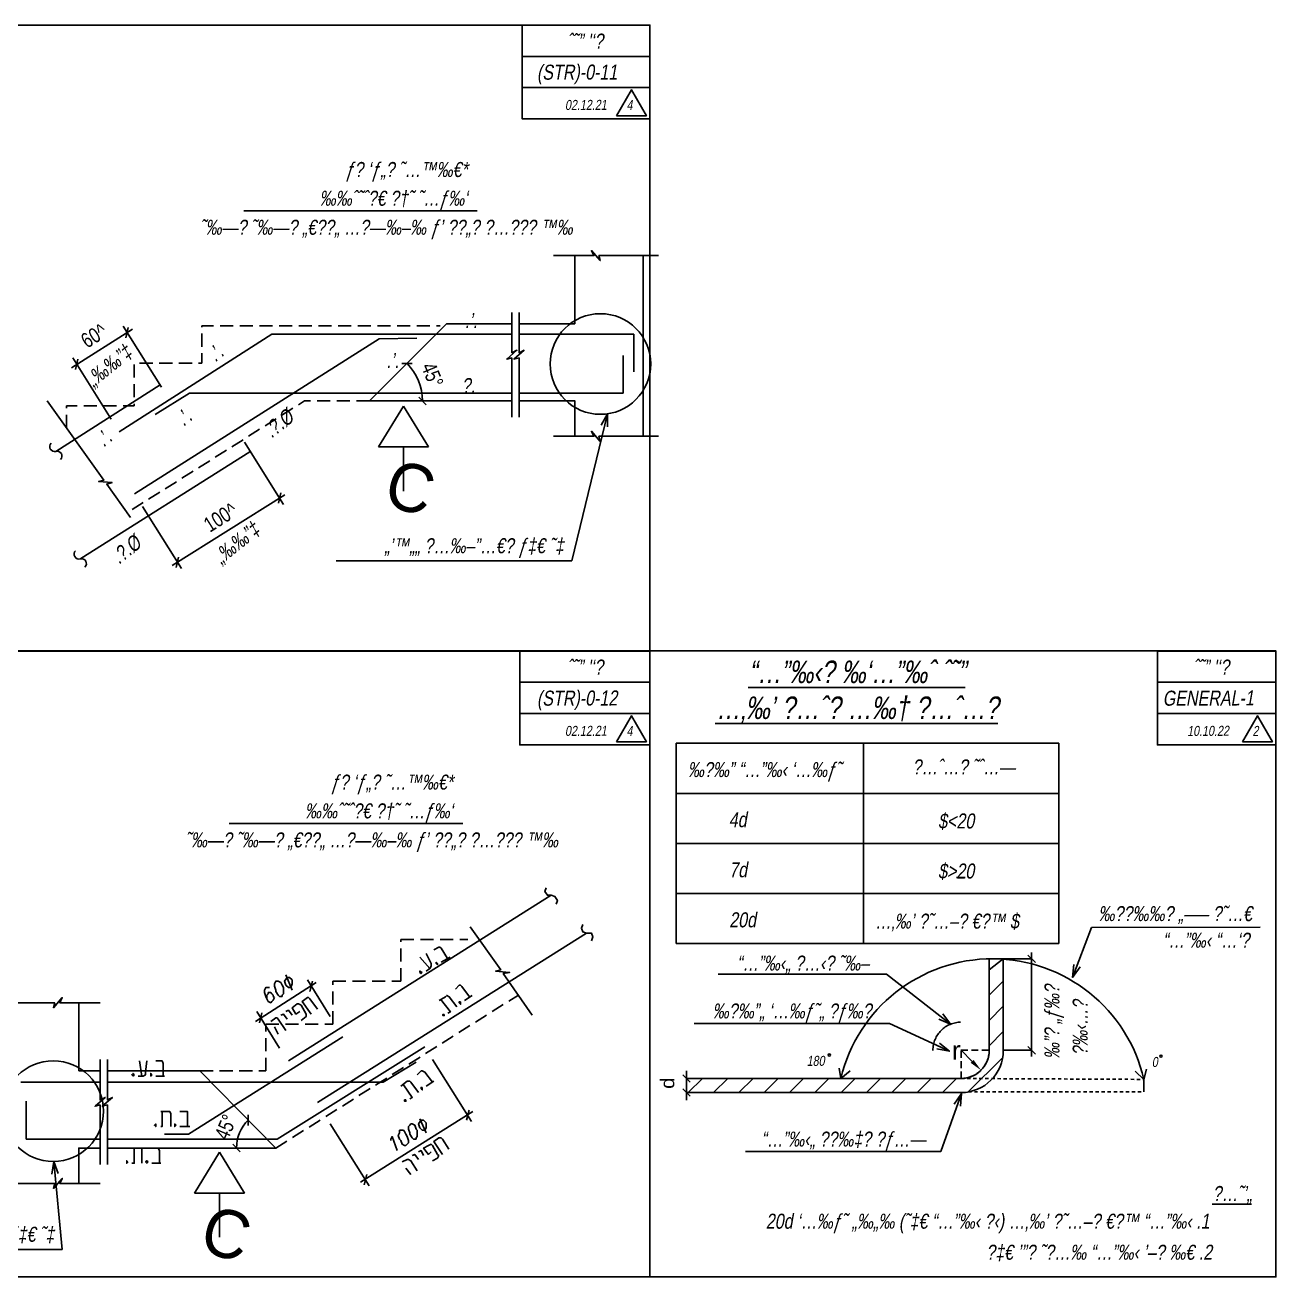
# Model space of a CAD drawing. Header units: centimetres. Extents: x 55145 to 64769, y -6931 to 11377.
# Drawn here: x 56735.5 to 57235.1, y -6081.9 to -5581.9 of the extents above; entities that cross this region are included whole.
import ezdxf
from ezdxf import colors
from ezdxf.entities.mleader import LeaderData, LeaderLine
from ezdxf.enums import TextEntityAlignment as Align
from ezdxf.math import Vec2, Vec3

# ---------------------------------------------------------------- set-up
doc = ezdxf.new("R2010")
doc.units = ezdxf.units.CM
doc.header["$LTSCALE"] = 11
doc.header["$MEASUREMENT"] = 0
for name, pattern in [('Aligning Line', [3.2004, 1.6002, -1.6002]), ('Dash', [0.22, 0.12, -0.1]), ('DASHED2', [0.375, 0.25, -0.125]), ('Hidden', [0.714375, 0.47625, -0.238125])]:
    doc.linetypes.add(name, pattern=pattern)
doc.layers.get('DEFPOINTS').update_dxf_attribs({"color": 1})
for name, color, linetype in [('1', 1, 'Hidden'), ('26', 3, 'Continuous'), ('break', 1, 'Continuous'), ('C-TEXT6', 6, 'Continuous'), ('DIM-Sec', 2, 'Continuous'), ('G1', 151, 'Continuous'), ('G2', 63, 'Continuous'), ('IRON6-Sec', 6, 'Continuous'), ('KAT', 7, 'Continuous'), ('le', 1, 'Continuous'), ('SEC-TEXT', 1, 'Continuous'), ('STAM', 1, 'Continuous'), ('TMICHOT', 1, 'Continuous'), ('TXT1', 4, 'Continuous'), ('W1', 31, 'Continuous'), ('ztz-Sec', 122, 'Continuous')]:
    doc.layers.add(name, color=color, linetype=linetype)
doc.styles.add('DIM', font='DIMHEB', dxfattribs={"width": 0.7})
doc.styles.add('HEB', font='HEB', dxfattribs={"width": 0.8})
doc.styles.add('hebtxt', font='hebtxt-weld.shx', dxfattribs={"width": 1.11})
doc.styles.add('SIN', font='wingding.ttf')
doc.styles.get("Standard").update_dxf_attribs({"font": 'arial.ttf'})
doc.dimstyles.new('20', dxfattribs={"dimtxt": 4.4, "dimasz": 2.4, "dimexe": 2.4, "dimexo": 0, "dimgap": 1.8, "dimtad": 1, "dimdec": 1, "dimrnd": 0.5, "dimdsep": 46, "dimtxsty": 'DIM', "dimblk1": 'OBLIQUE', "dimblk2": 'OBLIQUE', "dimsah": 1, "dimcen": 0.1, "dimdle": 2, "dimclre": 8, "dimclrt": 11, "dimadec": 0, "dimazin": 0, "dimtfac": 1, "dimtdec": 1, "dimtix": 1, "dimtmove": 2, "dimatfit": 3, "dimldrblk": 'OBLIQUE', "dimfxl": 1, "dimtolj": 1, "dimarcsym": 0})
doc.dimstyles.new('25', dxfattribs={"dimtxt": 5.5, "dimasz": 3, "dimexe": 3, "dimexo": 6, "dimgap": 3, "dimtad": 1, "dimdec": 0, "dimrnd": 0.5, "dimdsep": 46, "dimtxsty": 'hebtxt', "dimblk1": 'OBLIQUE', "dimblk2": 'OBLIQUE', "dimsah": 1, "dimcen": 1, "dimdle": 2.5, "dimclre": 9, "dimclrt": 3, "dimadec": 0, "dimazin": 0, "dimtfac": 1, "dimtdec": 0, "dimtix": 1, "dimtmove": 2, "dimatfit": 3, "dimldrblk": 'OBLIQUE', "dimfxl": 1, "dimtolj": 1, "dimarcsym": 0})
doc.dimstyles.new('m25-orig', dxfattribs={"dimtxt": 6, "dimasz": 3, "dimexe": 3, "dimexo": 6, "dimgap": 3, "dimtad": 1, "dimdec": 1, "dimrnd": 0.5, "dimdsep": 46, "dimtxsty": 'HEB', "dimblk1": 'OBLIQUE', "dimblk2": 'OBLIQUE', "dimsah": 1, "dimcen": 100, "dimdle": 2.5, "dimclrd": 256, "dimclre": 1, "dimadec": 0, "dimazin": 0, "dimtfac": 0.9, "dimtdec": 1, "dimtix": 1, "dimtmove": 2, "dimatfit": 3, "dimldrblk": 'OBLIQUE', "dimfxl": 1, "dimtolj": 1, "dimlwd": -1, "dimarcsym": 0})

# ---------------------------------------------------------------- blocks, each defined once
blk = doc.blocks.new('_OBLIQUE')
at = {"color": 0, "linetype": 'ByBlock'}
blk.add_line((-0.5, -0.5), (0.5, 0.5), dxfattribs=at)
blk = doc.blocks.new('*D2650')
at = {"layer": 'DEFPOINTS', "color": 0, "transparency": 16777216}
for p in [(56819.92870094025, -5743.449166484643), (56779.15030132217, -5769.124455135636), (56796.36040538989, -5796.458149828679)]:
    blk.add_point(p, dxfattribs=at)
at = {"layer": 'DIM-Sec', "color": 1, "lineweight": -2, "transparency": 16777216}
for p, q in [((56823.12558054267, -5748.526563682346), (56838.73724480114, -5773.321559855238)), ((56782.34718092452, -5774.201852333226), (56797.95884518301, -5798.996848506118))]:
    blk.add_line(p, q, dxfattribs=at)
at = {"layer": 'DIM-Sec', "transparency": 16777216}
blk.add_line((56839.25438709215, -5769.45082816073), (56794.24482327366, -5797.790183160221), dxfattribs=at)
at = {"layer": 'DIM-Sec', "transparency": 16777216, "xscale": 3, "yscale": 3, "zscale": 3}
for p, rotation in [((56837.13880499198, -5770.782861335036), 32.19573393714607), ((56796.36040537384, -5796.458149985916), 212.1957339371461)]:
    blk.add_blockref('_OBLIQUE', p, dxfattribs=dict(at, rotation=rotation))
at = {"layer": 'DIM-Sec', "color": 0, "transparency": 16777216, "insert": (56813.55272556458, -5778.543108620074), "char_height": 6, "attachment_point": 5, "rotation": 32.19573393714609, "style": 'HEB'}
blk.add_mtext('\\A1;100^ ', dxfattribs=at)
blk = doc.blocks.new('*D2651')
at = {"layer": 'DEFPOINTS', "color": 0, "transparency": 16777216}
for p in [(56756.13536854608, -5717.398857284745), (56793.22845639038, -5731.657955838422), (56773.09492515013, -5744.334623656207)]:
    blk.add_point(p, dxfattribs=at)
at = {"layer": 'DIM-Sec', "transparency": 16777216}
blk.add_line((56778.38448187077, -5703.390156449939), (56754.01978643001, -5718.730890616065), dxfattribs=at)
at = {"layer": 'DIM-Sec', "color": 1, "lineweight": -2, "transparency": 16777216}
for p, q in [((56790.03157675643, -5726.580558955084), (56774.67045996149, -5702.183491103857)), ((56769.89804551615, -5739.257226772814), (56754.53692872121, -5714.860158921587))]:
    blk.add_line(p, q, dxfattribs=at)
at = {"layer": 'DIM-Sec', "transparency": 16777216, "xscale": 3, "yscale": 3, "zscale": 3}
for p, rotation in [((56776.26889977053, -5704.722189624139), 32.19573393425701), ((56756.13536853025, -5717.398857441869), 212.195733934257)]:
    blk.add_blockref('_OBLIQUE', p, dxfattribs=dict(at, rotation=rotation))
at = {"layer": 'DIM-Sec', "color": 0, "transparency": 16777216, "insert": (56763.00525453232, -5705.983126492442), "char_height": 6, "attachment_point": 5, "rotation": 32.19573393425698, "style": 'HEB'}
blk.add_mtext('\\A1;60^ ', dxfattribs=at)
blk = doc.blocks.new('*D2675')
at = {"layer": 'DEFPOINTS', "color": 0, "transparency": 16777216}
for p in [(56805.33944797728, -5999.611165141519), (56822.09933373485, -6022.490771545414), (56768.37699199031, -6030.402735151039), (56835.63277135497, -6030.402735151039), (56835.63277135497, -6030.402735151039)]:
    blk.add_point(p, dxfattribs=at)
at = {"layer": 'DIM-Sec', "transparency": 16777216}
blk.add_arc((56835.63277133828, -6030.402735308389), 15.67651434198748, 134.5326701166165, 179.999999999844, dxfattribs=at)
at = {"layer": 'DIM-Sec', "transparency": 16777216, "xscale": 3, "yscale": 3, "zscale": 3}
for p, rotation in [((56824.63858341193, -6019.227721493862), 44.53267011661654), ((56819.95625699628, -6030.402735308342), 269.999999999844)]:
    blk.add_blockref('_OBLIQUE', p, dxfattribs=dict(at, rotation=rotation))
at = {"layer": 'DIM-Sec', "color": 0, "transparency": 16777216, "insert": (56815.64027969373, -6022.025889132103), "char_height": 6, "attachment_point": 5, "rotation": 67.26633505823071, "style": 'HEB'}
blk.add_mtext('\\A1;45°', dxfattribs=at)
blk = doc.blocks.new('*D2676')
at = {"layer": 'DEFPOINTS', "color": 0, "transparency": 16777216}
for p in [(56903.86916189926, -5701.227555765938), (56893.51948176837, -5726.541972394207), (56873.07916189927, -5732.019125775474), (56873.07916189927, -5732.019125775474), (56929.90329774496, -5732.019125775456)]:
    blk.add_point(p, dxfattribs=at)
at = {"layer": 'DIM-Sec', "transparency": 16777216}
blk.add_arc((56873.0791618834, -5732.0191259329), 21.16142446795926, 359.9999999998579, 45.00146074403755, dxfattribs=at)
at = {"layer": 'DIM-Sec', "transparency": 16777216, "xscale": 3, "yscale": 3, "zscale": 3}
for p, rotation in [((56888.04216713095, -5717.055357708461), 135.0014607440376), ((56894.24058635136, -5732.019125932955), 269.9999999998579)]:
    blk.add_blockref('_OBLIQUE', p, dxfattribs=dict(at, rotation=rotation))
at = {"layer": 'DIM-Sec', "color": 0, "transparency": 16777216, "insert": (56898.17291352184, -5721.624578908772), "char_height": 6, "attachment_point": 5, "rotation": 292.50073037194693, "style": 'HEB'}
blk.add_mtext('\\A1;45°', dxfattribs=at)
blk = doc.blocks.new('*D2677')
at = {"color": 9, "lineweight": -2, "transparency": 16777216}
for p, q in [((57126.30304571576, -5954.802029886786), (57137.54922856225, -5954.802029886786)), ((57126.30304571906, -5991.364529887601), (57137.54922856225, -5991.364529887601))]:
    blk.add_line(p, q, dxfattribs=at)
at = {"color": 0, "lineweight": -2, "transparency": 16777216}
blk.add_line((57137.49922856225, -5952.302029886786), (57137.49922856225, -5993.864529887601), dxfattribs=at)
at = {"layer": 'DEFPOINTS', "color": 0, "transparency": 16777216}
for p in [(57126.20304571576, -5954.802029886786), (57126.20304571906, -5991.364529887601), (57137.49922856225, -5991.364529887601)]:
    blk.add_point(p, dxfattribs=at)
at = {"color": 0, "lineweight": -2, "transparency": 16777216, "xscale": 3, "yscale": 3, "zscale": 3}
for p, rotation in [((57137.49922856225, -5954.802029886786), 90), ((57137.49922856225, -5991.364529887601), 270)]:
    blk.add_blockref('_OBLIQUE', p, dxfattribs=dict(at, rotation=rotation))
blk = doc.blocks.new('*D2649')
at = {"color": 0, "lineweight": -2, "transparency": 16777216}
for p, q in [((56999.67034413982, -6002.614529889292), (56999.67034413982, -5999.614529889292)), ((56999.67034413982, -6002.614529889292), (56999.67034413982, -6008.239529889292)), ((56999.67034413982, -6008.239529889292), (56999.67034413982, -6011.239529889292))]:
    blk.add_line(p, q, dxfattribs=at)
at = {"color": 9, "lineweight": -2, "transparency": 16777216}
for p, q in [((57005.67033458643, -6002.614529889292), (57002.67034413982, -6002.614529889292)), ((57005.67033936289, -6008.239529889292), (57002.67034413982, -6008.239529889292))]:
    blk.add_line(p, q, dxfattribs=at)
at = {"layer": 'DEFPOINTS', "color": 0, "transparency": 16777216}
for p in [(56999.67033458643, -6002.614529889292), (56999.67033936289, -6008.239529889292), (56999.67034413982, -6008.239529889292)]:
    blk.add_point(p, dxfattribs=at)
at = {"color": 0, "lineweight": -2, "transparency": 16777216, "xscale": 3, "yscale": 3, "zscale": 3}
for p, rotation in [((56999.67034413982, -6002.614529889292), 270), ((56999.67034413982, -6008.239529889292), 90)]:
    blk.add_blockref('_OBLIQUE', p, dxfattribs=dict(at, rotation=rotation))
at = {"color": 3, "transparency": 16777216, "insert": (56992.08595666872, -6004.500588679256), "char_height": 5.5, "attachment_point": 5, "rotation": 90, "style": 'hebtxt'}
blk.add_mtext('\\A1;d', dxfattribs=at)

msp = doc.modelspace()

# ---------------------------------------------------------------- linework, layer by layer
for p, q in [((56945.09085930734, -5594.386436480508), (56985.09085930734, -5594.386436480508)), ((56945.09085930591, -5844.386436480151), (56985.09085930591, -5844.386436480151)), ((57195.09085933348, -5844.386436522919), (57235.09085933348, -5844.386436522916))]:
    msp.add_line(p, q)
for points in [[(56485.09085930734, -5581.886436480151), (56485.09085930735, -5831.886436480151), (56985.09085930735, -5831.886436480144), (56985.09085930735, -5581.886436480144), (56485.09085930735, -5581.886436480151)], [(56971.69050894083, -5618.111981925907), (56977.69050894084, -5607.73629037163), (56983.69050894083, -5618.111981925907), (56971.69050894083, -5618.111981925907)], [(56485.0908593059, -5831.886436480137), (56485.09085930591, -6081.886436480137), (56985.09085930591, -6081.886436480133), (56985.09085930591, -5831.886436480133), (56485.09085930591, -5831.886436480137)], [(56971.6905089394, -5868.11198192555), (56977.6905089394, -5857.736290371274), (56983.6905089394, -5868.11198192555), (56971.6905089394, -5868.11198192555)], [(57221.69050896697, -5868.111981968318), (57227.69050896697, -5857.736290414042), (57233.69050896697, -5868.111981968314), (57221.69050896697, -5868.111981968318)]]:
    msp.add_lwpolyline(points)
for points in [[(56985.09085930735, -5581.886436480508), (56934.09093579595, -5581.886436480508), (56934.09093579595, -5606.886436480508), (56985.09085930735, -5606.886436480508)], [(56985.09085930734, -5594.386436480508), (56934.09093579594, -5594.386436480508), (56934.09093579594, -5619.386436480508), (56985.09085930734, -5619.386436480508)], [(56985.09085930591, -5831.886436480151), (56933.09093579454, -5831.886436480147), (56933.09093579453, -5856.886436480147), (56985.09085930591, -5856.886436480151)], [(56985.09085930591, -6081.886436480137), (57235.09085930591, -6081.886436479434), (57235.09085930524, -5831.886436479434), (56985.09085930524, -5831.886436480137)], [(57235.09085933348, -5831.886436522916), (57187.72752676333, -5831.886436522916), (57187.72752676333, -5856.886436522916), (57235.09085933348, -5856.886436522916)], [(56985.09085930591, -5844.386436480151), (56933.09093579453, -5844.386436480147), (56933.09093579453, -5869.386436480147), (56985.0908593059, -5869.386436480151)], [(57235.09085933348, -5844.386436522916), (57187.72752676333, -5844.386436522916), (57187.72752676333, -5869.386436522916), (57235.09085933348, -5869.386436522916)]]:
    msp.add_lwpolyline(points, close=True)
at = {"layer": '1'}
msp.add_line((56805.33944797725, -5999.611165141515), (56831.59866596988, -5999.611165141515), dxfattribs=at)
at = {"layer": '1', "elevation": 3.45478571844e-05, "flags": 128}
msp.add_lwpolyline([(56752.06774046738, -5742.822076414751), (56752.0677404674, -5733.993797241436), (56779.06774046736, -5733.993797241473), (56779.06774046736, -5716.993797241473), (56806.06774046736, -5716.993797241455), (56806.06774046736, -5702.002177036137), (56901.28648031346, -5702.002177036126)], dxfattribs=at)
at = {"layer": '1', "flags": 128}
for points in [[(56873.07899061169, -5732.019297071786), (56847.1521568847, -5732.020628845969), (56776.25946362927, -5776.656769051532)], [(56885.58634194358, -5963.776963400654), (56885.58634194359, -5947.104762238897)], [(56885.58634194359, -5947.104762238897), (56912.31229011971, -5947.104762238901)], [(56858.35613059433, -5980.921911287226), (56858.35613059433, -5963.776963400654)], [(56858.35613059433, -5963.776963400654), (56885.58634194358, -5963.776963400654)], [(56835.63277135495, -6030.402735151037), (56932.5143334934, -5969.323858305134)], [(56831.59866596988, -5999.611165141519), (56831.59866596989, -5980.921911287222)], [(56831.59866596989, -5980.921911287222), (56858.35613059433, -5980.921911287226)]]:
    msp.add_lwpolyline(points, dxfattribs=at)
at = {"layer": '26', "ltscale": 10}
for points in [[(56955.11033994715, -5673.965827968353), (56955.11033994715, -5701.227555765933)], [(56982.34055129641, -5673.965827968353), (56982.34055129642, -5746.138494623213)], [(56756.93619989767, -5972.349437343938), (56756.93619989767, -5999.611165141519)]]:
    msp.add_lwpolyline(points, dxfattribs=at)
at = {"layer": '26'}
for points in [[(56903.86916189926, -5701.227555765937), (56873.07916189927, -5732.019125775473), (56929.90329774496, -5732.019125775459)], [(56932.78383055147, -5732.019125775455), (56955.11033994716, -5732.019125775451), (56955.11033994716, -5746.138494623217)], [(56765.49645918379, -6030.40273515104), (56756.93619989767, -6030.402735151037), (56756.93619989767, -6044.522103998802)], [(56835.63277135495, -6030.402735151037), (56768.3769919903, -6030.40273515104)]]:
    msp.add_lwpolyline(points, dxfattribs=at)
at = {"layer": '26', "flags": 128}
for points in [[(56929.90329774496, -5701.22755576594), (56903.86916189926, -5701.227555765944)], [(56955.11033994715, -5701.227555765933), (56932.78383055147, -5701.227555765937)], [(56756.93619989767, -5999.611165141519), (56765.4964591838, -5999.611165141522)], [(56768.37699199031, -5999.611165141522), (56805.33944797726, -5999.611165141519), (56835.63277135495, -6030.402735151037)]]:
    msp.add_lwpolyline(points, dxfattribs=at)
at = {"layer": 'break'}
for points in [[(56988.42322582234, -5673.965827968349), (56964.69134023671, -5673.965827968353), (56965.19560340984, -5675.982880660892), (56961.6657611979, -5671.948775275817), (56962.67428754417, -5673.965827968356), (56946.53786600387, -5673.965827968356)], [(56988.42322582236, -5746.138494623213), (56964.69134023672, -5746.138494623217), (56965.19560340985, -5748.155547315756), (56961.6657611979, -5744.121441930677), (56962.67428754418, -5746.138494623217), (56946.53786600388, -5746.13849462322)], [(56938.06122839788, -5977.392069075281), (56926.4631754158, -5960.751384361846), (56928.98449128147, -5960.247121188712), (56923.40607992867, -5959.742858015582), (56925.45464906952, -5959.238594842444), (56913.32081646598, -5942.062130507554)], [(56723.62331402248, -5972.349437343942), (56747.35519960812, -5972.349437343942), (56746.85093643498, -5974.366490036477), (56750.38077864693, -5970.332384651402), (56749.37225230065, -5972.349437343942), (56765.50867384095, -5972.349437343942)], [(56723.62331402248, -6044.522103998806), (56747.35519960812, -6044.522103998806), (56746.85093643499, -6046.539156691341), (56750.38077864693, -6042.505051306262), (56749.37225230066, -6044.522103998802), (56765.50867384096, -6044.522103998806)]]:
    msp.add_lwpolyline(points, dxfattribs=at)
for points, elevation in [([(56929.90329774496, -5738.546727270425), (56929.90329774495, -5714.81484168479), (56927.88624505242, -5715.319104857913), (56931.9203504375, -5711.789262645972), (56929.90329774497, -5712.797788992247), (56929.90329774495, -5696.661367451946)], -2.33463742135e-05), ([(56932.78383055147, -5738.546727270425), (56932.78383055146, -5714.81484168479), (56930.76677785892, -5715.319104857916), (56934.800883244, -5711.789262645975), (56932.78383055147, -5712.797788992247), (56932.78383055146, -5696.661367451946)], -2.33463742135e-05), ([(56744.26537475608, -5731.958106312783), (56766.98777583526, -5763.596649685801), (56764.8733700958, -5764.177936338622), (56770.25994254874, -5764.646187759495), (56768.14553690454, -5765.227474417788), (56777.59286721491, -5778.535004209795)], 3.45478571844e-05), ([(56765.4964591838, -6036.930336646007), (56765.49645918379, -6013.198451060372), (56763.47940649126, -6013.702714233495), (56767.51351187634, -6010.172872021553), (56765.4964591838, -6011.181398367828), (56765.49645918379, -5995.044976827528)], -2.33463742135e-05), ([(56768.37699199031, -6036.930336646011), (56768.3769919903, -6013.198451060375), (56766.35993929776, -6013.702714233498), (56770.39404468284, -6010.172872021557), (56768.37699199031, -6011.181398367832), (56768.3769919903, -5995.044976827531)], -2.33463742135e-05)]:
    msp.add_lwpolyline(points, dxfattribs=dict(at, elevation=elevation))
at = {"layer": 'C-TEXT6', "color": 252, "true_color": 0x939598, "transparency": 33554534}
for p, q in [((57061.3318510764, -6002.614529887835), (57060.58234529901, -5998.492438208464)), ((57061.3318510764, -6002.614529887835), (57065.00186448142, -5999.56609654058)), ((57182.37724047293, -6002.982452061587), (57178.86638927471, -5999.751992631448)), ((57182.37724047293, -6002.982452061587), (57183.33462937292, -5998.903628062205))]:
    msp.add_line(p, q, dxfattribs=at)
at = {"layer": 'C-TEXT6', "linetype": 'Dash'}
for p, q in [((57109.32804571503, -6002.614529887603), (57182.35209938832, -6002.982325435069)), ((57112.20989963075, -6007.991632550819), (57182.35209938832, -6007.991632550816))]:
    msp.add_line(p, q, dxfattribs=at)
at = {"layer": 'C-TEXT6', "color": 3, "linetype": 'DASHED2'}
msp.add_lwpolyline([(57109.32804571503, -6002.614529887603), (57109.32804571503, -5991.364529887603), (57120.57804571573, -5991.364529887599)], dxfattribs=at)
at = {"layer": 'C-TEXT6', "color": 252, "true_color": 0x939598, "transparency": 33554534}
for centre in [(57056.7091970657, -5993.239909257954), (57189.19917727928, -5993.67735326934)]:
    msp.add_circle(centre, 0.4265351831563748, dxfattribs=at)
msp.add_arc((57121.7989654226, -6016.950469177954), 62.14331076378897, 12.98953517529015, 166.6622079340567, dxfattribs=at)
at = {"layer": 'DIM-Sec', "flags": 128}
for points in [[(56827.56456058481, -5979.913384940955), (56851.76919289526, -5964.281226573788)], [(56839.66687674003, -5961.255647534984), (56842.1881926057, -5967.306805612595)], [(56848.23935068332, -5963.272700227523), (56857.31608779974, -5977.896332248419)], [(56850.25640337585, -5963.776963400654), (56849.24787702959, -5967.811068785729)], [(56832.10292914302, -5970.836647824536), (56831.59866596988, -5969.828121478268), (56831.09440279675, -5968.315331958866), (56831.09440279675, -5967.306805612599), (56831.59866596988, -5966.298279266327), (56832.10292914302, -5966.298279266327), (56832.60719231615, -5966.298279266327), (56833.11145548928, -5966.298279266327)], [(56828.06882375795, -5975.879279555879), (56837.14556087436, -5990.5344280251)], [(56829.07735010421, -5980.417648114088), (56830.08587645048, -5976.383542729017)], [(56913.82507963911, -6019.781692066895), (56898.19292127195, -5995.072796583309)], [(56869.44992040329, -6044.017840825668), (56914.32934281225, -6015.747586681819)], [(56893.1502895406, -6018.773165720627), (56895.67160540628, -6024.320060625108)], [(56912.81655329285, -6015.243323508689), (56911.80802694657, -6019.277428893761)], [(56872.97976261523, -6045.530630345073), (56857.31608779974, -6020.790218413166)], [(56884.07355242418, -6031.411261497305), (56882.05649973165, -6025.832850144509), (56881.55223655851, -6026.841376490777), (56881.55223655851, -6027.345639663911)], [(56870.96270992269, -6045.026367171936), (56871.97123626895, -6040.992261786864)]]:
    msp.add_lwpolyline(points, dxfattribs=at)
for points in [[(56838.65835039377, -5968.819595132), (56838.15408722063, -5969.323858305131), (56838.15408722063, -5969.828121478268), (56837.14556087436, -5969.828121478268), (56836.64129770123, -5969.323858305134), (56835.63277135496, -5967.811068785729), (56835.63277135495, -5967.306805612595), (56835.12850818183, -5965.794016093193), (56835.12850818182, -5964.785489746925), (56835.63277135496, -5963.776963400654), (56836.1370345281, -5963.776963400654), (56836.64129770123, -5963.776963400657), (56837.6498240475, -5964.281226573791), (56838.15408722063, -5965.289752920055), (56838.65835039377, -5966.298279266327), (56838.65835039377, -5967.811068785729)], [(56842.1881926057, -5964.785489746921), (56841.68392943257, -5966.298279266327), (56840.6754030863, -5966.298279266331), (56839.66687674004, -5965.289752920059), (56839.1626135669, -5963.776963400657), (56840.17113991317, -5962.264173881252), (56841.17966625944, -5962.264173881252), (56842.18819260571, -5963.27270022752)], [(56835.12850818183, -5970.332384651402), (56834.62424500869, -5971.34091099767), (56834.11998183555, -5971.845174170804), (56833.61571866242, -5972.349437343942), (56832.60719231615, -5971.845174170808), (56832.10292914302, -5970.836647824536), (56832.10292914302, -5969.828121478268), (56832.10292914302, -5969.323858305134), (56832.60719231615, -5968.819595132), (56832.60719231616, -5968.315331958866), (56833.61571866243, -5968.315331958866), (56834.11998183556, -5968.819595131997), (56834.62424500869, -5969.323858305134), (56834.62424500869, -5969.828121478268)], [(56895.67160540627, -6022.303007932568), (56895.16734223314, -6023.311534278836), (56894.15881588688, -6023.311534278836), (56893.1502895406, -6022.303007932568), (56892.64602636747, -6020.790218413166), (56893.65455271374, -6019.277428893761), (56894.66307906, -6019.277428893761), (56895.67160540628, -6020.285955240032)], [(56888.6119209824, -6028.354166010179), (56888.10765780926, -6028.858429183313), (56887.60339463613, -6029.362692356451), (56887.09913146299, -6029.362692356447), (56886.09060511673, -6028.858429183317), (56885.58634194358, -6027.345639663911), (56885.08207877045, -6026.841376490777), (56884.57781559732, -6025.328586971375), (56885.08207877045, -6024.320060625108), (56885.08207877046, -6023.311534278836), (56885.58634194359, -6023.311534278836), (56886.59486828986, -6023.31153427884), (56887.09913146299, -6023.81579745197), (56887.60339463612, -6024.824323798241), (56888.10765780926, -6025.832850144506), (56888.6119209824, -6027.345639663911)], [(56892.14176319433, -6025.832850144506), (56891.6375000212, -6026.337113317643), (56891.6375000212, -6026.841376490777), (56890.62897367493, -6026.841376490777), (56890.1247105018, -6026.337113317643), (56889.11618415553, -6024.824323798241), (56889.11618415553, -6024.320060625108), (56888.61192098239, -6022.807271105702), (56888.6119209824, -6021.798744759434), (56889.11618415553, -6021.2944815863), (56889.62044732866, -6020.790218413163), (56890.1247105018, -6020.790218413166), (56891.13323684807, -6021.2944815863), (56891.6375000212, -6022.807271105702), (56892.14176319433, -6023.311534278836), (56892.14176319433, -6024.824323798238)]]:
    msp.add_lwpolyline(points, close=True, dxfattribs=at)
at = {"layer": 'G1'}
msp.add_line((56974.38124367846, -5728.896335916218, -1.1881361397e-06), (56974.38124367846, -5713.896335916218, -1.1881361397e-06), dxfattribs=at)
at = {"layer": 'G1', "elevation": -1.1881361397e-06}
for points in [[(56929.90329774496, -5728.896335916218), (56801.11160041444, -5728.896335916211), (56787.45400463, -5737.476273015079)], [(56974.38124367846, -5728.896335916218), (56932.78383055147, -5728.896335916214)]]:
    msp.add_lwpolyline(points, dxfattribs=at)
at = {"layer": 'G1'}
for points in [[(56891.6375000212, -5996.081322929581), (56878.5266575197, -6004.149533699731), (56768.3769919903, -6004.149533699731)], [(56765.49645918379, -6004.149533699731), (56733.87626702475, -6004.149533699728)]]:
    msp.add_lwpolyline(points, dxfattribs=at)
at = {"layer": 'G2'}
for p, q in [((56978.59098286592, -5705.330403184361, -2.33463742135e-05), (56978.59098286593, -5720.330403184361, -2.33463742135e-05)), ((56789.43088056622, -5725.626512144237, -2.33463742135e-05), (56747.7944215409, -5752.151383140327, -2.33463742135e-05))]:
    msp.add_line(p, q, dxfattribs=at)
at = {"layer": 'G2', "elevation": -2.33463742135e-05}
for points in [[(56773.09492515014, -5744.334623656202), (56834.1094350511, -5705.330403184357), (56929.90329774496, -5705.330403184357)], [(56932.78383055147, -5705.330403184357), (56978.59098286592, -5705.330403184361)]]:
    msp.add_lwpolyline(points, dxfattribs=at)
at = {"layer": 'G2'}
for points in [[(56895.16734223314, -5989.998648403644), (56836.1370345281, -6026.841376490777), (56768.3769919903, -6026.841376490777)], [(56765.49645918379, -6026.841376490777), (56735.89331971729, -6026.841376490774)]]:
    msp.add_lwpolyline(points, dxfattribs=at)
at = {"layer": 'G2', "flags": 128}
msp.add_lwpolyline([(56735.89331971729, -6011.713481296741), (56735.89331971729, -6026.841376490774)], dxfattribs=at)
at = {"layer": 'IRON6-Sec'}
for p, q in [((57120.57804571573, -5991.364529887599), (57120.57804571573, -5954.802029886784)), ((57120.57804571573, -5954.802029886784), (57126.17011336581, -5954.823518464901)), ((57126.20304571573, -5954.802029886784), (57126.20304571903, -5991.364529887599)), ((56999.67033936286, -6002.614529889291), (56999.67033936286, -6008.239529889291)), ((56999.67034413935, -6002.614529887603), (57109.32804571403, -6002.614529887603)), ((57182.37724047293, -6002.982452061587), (57182.35201093258, -6007.991657097161)), ((57109.32804571573, -6008.239529885915), (56999.67033936286, -6008.239529889291)), ((56999.67033936286, -6008.239529889291), (56999.67033936286, -6008.239529889291))]:
    msp.add_line(p, q, dxfattribs=at)
at = {"layer": 'IRON6-Sec', "color": 1}
for p, q in [((57120.57804571573, -5959.212333921029), (57126.17011336581, -5954.823518464901)), ((57120.57804571573, -5969.315122057254), (57126.2030457165, -5963.690122056439)), ((57120.57804571573, -5979.417910193478), (57126.20304571746, -5973.792910191732)), ((57120.57804571573, -5989.520698329644), (57126.20304571839, -5983.895698326966)), ((57112.20989963075, -6007.991632550761), (57125.95514838391, -5994.246383797646)), ((57000.39940322826, -6008.239529884634), (57006.02440322555, -6002.61452988737)), ((57010.50219136397, -6008.239529885154), (57016.12719136218, -6002.614529886962)), ((57020.60497950111, -6008.239529884227), (57026.22997949838, -6002.614529886959)), ((57030.70776763612, -6008.239529885449), (57036.33276763431, -6002.614529887195)), ((57040.81055577326, -6008.239529884456), (57046.43555577051, -6002.614529887195)), ((57050.91334390823, -6008.239529885682), (57056.53834390644, -6002.614529887483)), ((57061.44806161461, -6008.239529885911), (57067.0730616118, -6002.614529888763)), ((57071.55084975081, -6008.239529885915), (57077.1758497483, -6002.614529888476)), ((57081.65363788699, -6008.239529885911), (57087.27863788477, -6002.614529888243)), ((57091.75642602324, -6008.239529885911), (57097.38142602123, -6002.614529887948)), ((57101.85921415943, -6008.239529885915), (57107.48421415769, -6002.614529887657))]:
    msp.add_line(p, q, dxfattribs=at)
at = {"layer": 'IRON6-Sec'}
for centre, radius, start, end in [((57109.32804571486, -5991.364529886788), 11.25000000083819, 269.9999999949974, 359.9999999966649), ((57109.32804571822, -5991.3645298851), 16.87500000083819, 269.9999999916623, 359.9999999899948)]:
    msp.add_arc(centre, radius, start, end, dxfattribs=at)
at = {"layer": 'le', "linetype": 'ByBlock'}
for p, q in [((56995.50421397526, -5888.75739435483), (56995.50421397527, -5868.75739435483)), ((56995.50421397527, -5868.75739435483), (57148.33111158376, -5868.757394354826)), ((57148.33111158376, -5868.757394354826), (57148.33111158376, -5888.757394354826))]:
    msp.add_line(p, q, dxfattribs=at)
at = {"layer": 'le'}
for p, q in [((57070.41522336826, -5868.75739435483), (57070.41522336826, -5948.75936511873)), ((56995.50421397525, -5888.756408972879), (57148.33111158374, -5888.756408972876)), ((56995.50421397526, -5888.75739435483), (56995.50421397527, -5948.75739435483)), ((57148.33111158376, -5948.757394354826), (57148.33111158374, -5888.756408972876)), ((56995.49698294313, -5908.753452827029), (57148.32388055162, -5908.753452827025)), ((56995.50421397525, -5928.755423590929), (57148.33111158375, -5928.755423590926)), ((57148.33111158376, -5928.757394354826), (57148.33111158376, -5928.757394354826)), ((56995.50421397527, -5948.75739435483), (57148.33111158376, -5948.757394354826))]:
    msp.add_line(p, q, dxfattribs=at)
for centre in [(56965.28066221725, -5717.257107719509), (56746.74666856635, -6015.640717095094)]:
    msp.add_circle(centre, 20.09655620023113, dxfattribs=at)
at = {"layer": 'le', "linetype": 'Aligning Line', "transparency": 33554534}
msp.add_circle((57109.32804571503, -5991.364529888068), 11.25, dxfattribs=at)
at = {"layer": 'SEC-TEXT'}
for p, q in [((56822.81956573885, -5656.152416458691), (56916.12044779473, -5656.152416458691)), ((56816.98947791738, -5900.815242385836), (56910.29035997327, -5900.815242385836))]:
    msp.add_line(p, q, dxfattribs=at)
at = {"layer": 'STAM', "elevation": -2.33463742135e-05}
msp.add_lwpolyline([(56749.66973175739, -5755.433176049227, 0.769841448890825), (56747.79442154089, -5752.151383140324, -0.7698414488908252), (56745.91911130034, -5748.869590249476, -0.7698414488908252)], format="xyb", dxfattribs=at)
at = {"layer": 'STAM'}
msp.add_lwpolyline([(56759.42103891477, -5798.37962378158, 0.769841448890825), (56757.54572869829, -5795.09783087268, -0.7698414488908252), (56755.67041845773, -5791.816037981828, -0.7698414488908252)], format="xyb", dxfattribs=at)
for points in [[(56947.64222868744, -5932.985393391135), (56948.14649186058, -5931.472603871734), (56947.1379655143, -5929.959814352328), (56945.6251759949, -5929.455551179194), (56944.1123864755, -5929.455551179194), (56943.10386012923, -5927.942761659792), (56943.60812330237, -5926.429972140387)], [(56961.7615975352, -5947.609025412031), (56962.26586070834, -5946.096235892629), (56961.76159753521, -5944.583446373227), (56959.74454484267, -5944.583446373227), (56958.23175532326, -5944.079183200093), (56957.72749215013, -5942.566393680688), (56958.23175532326, -5941.053604161286)]]:
    msp.add_lwpolyline(points, dxfattribs=at)
at = {"layer": 'TMICHOT', "color": 1}
for p, q in [((56886.60574424786, -5734.045285696217), (56876.60574874055, -5750.406767653355)), ((56886.60574424786, -5734.045285696217), (56896.60574874055, -5750.406767653355)), ((56876.60574874055, -5750.406767653355), (56886.60574874055, -5750.406767653355)), ((56896.60574874055, -5750.406767653355), (56886.60574874055, -5750.406767653355)), ((56886.60574874055, -5750.406767653355), (56886.60575537902, -5768.009740737)), ((56886.60575634014, -5751.387810536859), (56886.60576041561, -5766.242161245284)), ((56813.13589586545, -6032.02219231065), (56803.13590035815, -6048.383674267791)), ((56813.13589586545, -6032.02219231065), (56823.13590035815, -6048.383674267791)), ((56803.13590035815, -6048.383674267791), (56813.13590035815, -6048.383674267788)), ((56823.13590035815, -6048.383674267791), (56813.13590035815, -6048.383674267788)), ((56813.13590035815, -6048.383674267788), (56813.13590699662, -6065.986647351433)), ((56813.13590795775, -6049.364717151292), (56813.13591203321, -6064.219067859717))]:
    msp.add_line(p, q, dxfattribs=at)
at = {"layer": 'TXT1', "flags": 128}
msp.add_lwpolyline([(56787.69625345887, -6021.2944815863), (56787.69625345887, -6020.790218413166), (56787.19199028573, -6021.294481586297), (56787.69625345887, -6021.798744759434)], close=True, dxfattribs=at)
at = {"layer": 'W1', "elevation": -25424.11656075738}
for points in [[(56779.15030132217, -5769.124455135639), (56876.9779708288, -5707.145457721627), (56892.02801697896, -5706.98999959513)], [(56757.72754562005, -5794.939314701899), (56825.33189461446, -5752.373613475646)]]:
    msp.add_lwpolyline(points, dxfattribs=at)
at = {"layer": 'W1'}
for points in [[(56945.6251759949, -5929.455551179194), (56840.6754030863, -5995.577059756447)], [(56862.3902359794, -5985.964543018569), (56800.83861240868, -6024.824323798241), (56791.22609567081, -6024.824323798238)]]:
    msp.add_lwpolyline(points, dxfattribs=at)
at = {"layer": 'ztz-Sec'}
msp.add_line((57107.56848077699, -5922.347098396137), (57110.91460107703, -5922.347098396141), dxfattribs=at)
at = {"layer": 'ztz-Sec', "flags": 128}
for points in [[(56959.74454484267, -5944.583446373227), (56852.27345606839, -6012.217744469882)], [(56895.67160540627, -5959.742858015582), (56897.18439492568, -5958.734331669314), (56893.1502895406, -5954.195963111101)], [(56895.67160540628, -5952.683173591699), (56897.68865809881, -5956.717278976775), (56897.68865809881, -5957.725805323043), (56897.18439492568, -5958.734331669314)], [(56898.69718444508, -5951.170384072294), (56900.71423713762, -5950.130341277704), (56901.21850031075, -5950.130341277704), (56901.72276348389, -5950.634604450838), (56904.24407934956, -5954.700226284235)], [(56905.25260569582, -5954.195963111101), (56901.72276348389, -5956.213015803637)], [(56900.87067093561, -5971.454715403684), (56903.39198680128, -5969.941925884282), (56903.89624997442, -5969.437662711144), (56904.90477632068, -5969.941925884282), (56907.93035535949, -5973.976031269353)], [(56907.42609218636, -5966.916346845474), (56908.93888170576, -5965.403557326073), (56909.4431448789, -5965.403557326069), (56909.94740805203, -5965.907820499207), (56913.00450353915, -5969.941925884278)], [(56914.01302988543, -5969.437662711148), (56910.9559343983, -5971.454715403684)], [(56845.21377164451, -5975.879279555879), (56843.70098212511, -5976.887805902151), (56842.1881926057, -5974.366490036477), (56844.20524529824, -5972.853700517076), (56844.70950847137, -5972.853700517072), (56845.71803481765, -5973.35796369021), (56847.73508751018, -5976.887805902151), (56847.73508751018, -5977.392069075285), (56847.73508751018, -5977.896332248419), (56845.71803481765, -5979.409121767824)], [(56849.75214020272, -5976.887805902151), (56846.22229799078, -5971.845174170804), (56848.23935068333, -5970.332384651402), (56848.74361385646, -5970.332384651402), (56849.24787702959, -5970.836647824536), (56852.2734560684, -5974.870753209615)], [(56904.40051314756, -5976.497347135027), (56905.40903949382, -5975.993083961893), (56901.37493410875, -5970.950452230546)], [(56833.61571866242, -5979.913384940958), (56835.63277135496, -5978.400595421553), (56836.1370345281, -5978.400595421553), (56836.64129770123, -5978.90485859469), (56839.66687674004, -5983.443227152896)], [(56840.17113991317, -5978.904858594687), (56838.65835039377, -5976.887805902151), (56837.6498240475, -5977.392069075285)], [(56842.1881926057, -5977.392069075285), (56840.6754030863, -5975.375016382749), (56839.66687674004, -5975.879279555879)], [(56835.12850818183, -5981.930437633494), (56836.64129770123, -5984.956016672301)], [(56784.16641124693, -5995.577059756447), (56783.6621480738, -6000.115428314652), (56783.6621480738, -6001.123954660924), (56782.65362172752, -6001.628217834058), (56780.63656903498, -6001.628217834054)], [(56782.14935855439, -6001.628217834058), (56781.14083220812, -5995.577059756443)], [(56787.69625345887, -5995.577059756443), (56789.7133061514, -5995.577059756443), (56790.21756932454, -5995.577059756443), (56790.72183249768, -5996.585586102715), (56790.72183249767, -6001.628217834058)], [(56892.14176319433, -6001.12395466092), (56893.65455271374, -5999.611165141519), (56894.15881588688, -5999.611165141519), (56895.16734223314, -6000.115428314652), (56898.19292127195, -6004.149533699731)], [(56791.22609567081, -6001.628217834058), (56787.69625345887, -6001.628217834058)], [(56885.58634194358, -6005.66232321913), (56888.10765780925, -6003.645270526594), (56889.11618415553, -6003.645270526597), (56889.62044732866, -6004.149533699728), (56892.64602636747, -6008.183639084803)], [(56898.69718444508, -6003.645270526594), (56895.67160540628, -6005.662323219133)], [(56889.11618415553, -6010.704954950476), (56890.1247105018, -6010.200691777342), (56886.59486828986, -6005.158060045999)], [(56789.71330615141, -6015.747586681819), (56792.77040163853, -6015.747586681819), (56793.27466481167, -6015.747586681823), (56793.7789279848, -6016.756113028087), (56793.7789279848, -6021.798744759434)], [(56789.7133061514, -6021.798744759431), (56790.21756932454, -6021.798744759434), (56790.21756932454, -6015.747586681819)], [(56797.30877019675, -6015.747586681823), (56799.32582288928, -6015.747586681819), (56800.33434923555, -6015.747586681819), (56800.33434923555, -6016.756113028087), (56800.33434923555, -6021.798744759434)], [(56801.34287558182, -6021.798744759431), (56797.30877019675, -6021.798744759434)], [(56897.68865809881, -6031.915524670442), (56896.68013175254, -6032.92405101671), (56894.66307906, -6030.402735151037), (56896.68013175255, -6029.362692356451), (56897.68865809881, -6028.858429183313), (56898.19292127195, -6029.362692356451), (56900.20997396448, -6032.92405101671), (56900.71423713762, -6033.428314189848), (56900.20997396448, -6034.436840536112), (56898.19292127195, -6035.445366882383)], [(56902.22702665702, -6032.924051016714), (56898.69718444508, -6027.849902837045), (56900.71423713762, -6026.337113317643), (56901.72276348389, -6026.337113317643), (56902.22702665702, -6026.841376490777), (56904.7483425227, -6030.906998324174)], [(56778.11525316932, -6030.40273515104), (56781.64509538125, -6030.402735151037), (56782.14935855439, -6030.40273515104), (56782.14935855439, -6031.411261497308), (56782.14935855439, -6036.453893228651)], [(56778.11525316932, -6036.453893228651), (56779.12377951559, -6036.453893228651), (56779.12377951558, -6030.402735151037)], [(56786.18346393947, -6030.40273515104), (56788.200516632, -6030.402735151037), (56788.70477980514, -6030.40273515104), (56789.20904297828, -6031.411261497308), (56789.20904297828, -6036.453893228655)], [(56886.09060511672, -6035.949630055517), (56888.10765780926, -6034.941103709246), (56888.6119209824, -6034.94110370925), (56889.62044732866, -6035.445366882383), (56892.14176319433, -6039.479472267459)], [(56892.64602636747, -6034.94110370925), (56891.13323684807, -6032.92405101671), (56890.1247105018, -6033.428314189848)], [(56894.66307906001, -6033.428314189844), (56893.65455271374, -6031.411261497308), (56892.64602636747, -6031.915524670442)], [(56789.71330615141, -6036.453893228651), (56786.18346393947, -6036.453893228651)], [(56887.60339463612, -6038.470945921191), (56889.62044732866, -6040.992261786861)]]:
    msp.add_lwpolyline(points, dxfattribs=at)
for points in [[(56894.15881588688, -5960.247121188716), (56893.1502895406, -5959.742858015582), (56893.15028954061, -5960.247121188716), (56893.65455271374, -5960.751384361846)], [(56900.20997396448, -5956.717278976771), (56899.70571079135, -5956.213015803641), (56899.70571079135, -5956.717278976775), (56900.20997396449, -5957.221542149909)], [(56909.4431448789, -5971.958978576818), (56908.93888170576, -5971.958978576818), (56908.93888170576, -5972.463241749952), (56909.4431448789, -5972.967504923085)], [(56902.88772362815, -5977.001610308161), (56902.38346045501, -5977.001610308164), (56902.38346045501, -5977.505873481298), (56902.88772362815, -5977.505873481295)], [(56779.12377951558, -6001.12395466092), (56778.61951634245, -6000.61969148779), (56778.11525316932, -6001.12395466092), (56778.61951634245, -6001.628217834058)], [(56786.18346393947, -6001.123954660924), (56785.67920076633, -6000.619691487786), (56785.67920076633, -6001.12395466092), (56785.67920076633, -6001.628217834054)], [(56894.15881588687, -6006.166586392267), (56893.65455271374, -6006.166586392267), (56893.65455271374, -6006.670849565401), (56894.15881588688, -6007.175112738535)], [(56887.60339463613, -6011.20921812361), (56887.09913146299, -6011.20921812361), (56887.09913146299, -6011.713481296744), (56887.60339463612, -6011.713481296744)], [(56795.79598067734, -6021.2944815863), (56795.29171750421, -6020.790218413163), (56795.29171750421, -6021.2944815863), (56795.29171750421, -6021.798744759434)], [(56776.60246364991, -6035.949630055517), (56776.09820047678, -6035.445366882383), (56776.09820047677, -6035.949630055517), (56776.09820047678, -6036.453893228655)], [(56784.67067442006, -6035.949630055517), (56784.16641124693, -6035.445366882383), (56783.66214807379, -6035.949630055517), (56784.16641124693, -6036.453893228655)]]:
    msp.add_lwpolyline(points, close=True, dxfattribs=at)

# ---------------------------------------------------------------- texts
at = {"layer": 'C-TEXT6', "color": 252, "true_color": 0x939598, "transparency": 33554534, "style": 'HEB', "oblique": 10, "width": 0.8}
for s, p in [('180', (57051.2574637822, -5995.56770130297)), ('0', (57186.69976771936, -5996.00514531436))]:
    msp.add_text(s, height=4, rotation=359.9999991664451, dxfattribs=at).set_placement(p, align=Align.MIDDLE)
at = {"layer": 'KAT', "color": 4, "style": 'SIN'}
for p in [(56877.79148871225, -5773.274026890015), (56804.32164032985, -6071.250933504451)]:
    msp.add_text('C', height=19.20000000000001, rotation=343.8676476940258, dxfattribs=at).set_placement(p)
at = {"layer": 'ztz-Sec', "style": 'HEB', "oblique": 10, "width": 0.8}
for s, height, rotation, p in [("ˆ˜” '‘\x8e", 6, 0.1703673672746237, (56952.00648378225, -5591.343426020775)), ('(STR)-0-11', 6, 0.1703673672746237, (56939.95241741126, -5603.740728925443)), ('02.12.21', 4, 0.1703673672746237, (56951.15528360439, -5615.810370177597)), ('4', 4, 0.1703673672746237, (56975.74657665905, -5615.810370177601)), ("ˆ˜” '‘\x8e", 6, 0.1703673672746237, (56952.00648378081, -5841.343426020419)), ("ˆ˜” '‘\x8e", 6, 0.1703673672746237, (57202.00648380839, -5841.34342606323)), ('(STR)-0-12', 6, 0.1703673672746237, (56939.95241740983, -5853.740728925087)), ('GENERAL-1', 6, 0.1703673672746237, (57189.87012741277, -5853.740728967862)), ('02.12.21', 4, 0.1703673672746237, (56951.15528360296, -5865.810370177241)), ('4', 4, 0.1703673672746237, (56975.74657665761, -5865.810370177244)), ('10.10.22', 4, 0.1703673672746237, (57199.65528363053, -5865.810370220023)), ('2', 4, 0.1703673672746237, (57225.74657668519, -5865.810370220023)), ('\x9a…ˆ…\x8e ˜ˆ…—', 6, 359.9999991462263, (57089.92058443691, -5881.185586149843)), ('‰\x8e‰” “…”‰‹ ‘…‰ƒ˜', 6, 359.9999991462263, (57000.21206308019, -5882.257992576789)), ('4d', 6, 359.9999991462263, (57016.56153948674, -5902.257992576789)), ('$<20', 6, 359.9999991462263, (57100.13948725981, -5902.770370033609)), ('7d', 6, 359.9999991462263, (57016.73350629885, -5922.257992576789)), ('$>20', 6, 359.9999991462263, (57100.13948725981, -5922.770370033609)), ('20d', 6, 359.9999991462263, (57016.73350629885, -5942.257992576789))]:
    msp.add_text(s, height=height, rotation=rotation, dxfattribs=at).set_placement(p)
for s, height, rotation, p in [('ƒ\x8c ‘ƒ„\x8e ˜…™‰€*', 5.999999999999992, 359.9999991664451, (56912.33584359987, -5642.591564463483)), ('‰‰ˆ˜ˆ\x8c€ \x8c†˜ ˜…ƒ‰‘', 5.999999999999992, 359.9999991664451, (56912.33584359986, -5654.071787558517)), ('˜‰—\x8c ˜‰—\x8e „€\x8c\x8e„ …\x9a—‰–‰ ƒ’ \x8a\x8c„\x8e \x8a…\x8e\x9a\x8c ™‰', 5.999999999999992, 359.9999991664451, (56954.17873448088, -5665.662241075678)), ('.’.', 5.999999999999992, 359.9999991664451, (56916.11613686314, -5702.885740675355, -28383.27255672248)), ('„‰‰”‡', 5.999999999999991, 38.6876319294968, (56778.89175605847, -5713.818943265199, -7.21079339242e-05)), ('.’.', 5.999999999999991, 38.6876319294968, (56815.36750423285, -5713.612963244642, 19529.63321321123)), ('.’.', 5.999999999999992, 359.9999991664451, (56884.79846597771, -5718.885740675351, -28383.27255672248)), ('\x9a.', 5.999999999999992, 359.9999991664451, (56915.25154445821, -5728.885740675344, -28383.27255672248)), ('.’.', 5.999999999999991, 38.6876319294968, (56802.70901566733, -5739.301848935741, 0.4577710303381641)), ('.%%154.%%129 ', 5.999999999999991, 38.6876319294968, (56844.80746372302, -5738.43082924895, -28383.54632074432)), ('.’.', 5.999999999999991, 38.6876319294968, (56770.77138147542, -5747.583943176566, 19529.63323655761)), ('„‰‰”‡', 5.999999999999991, 38.6876319294968, (56829.9075957363, -5784.567012583927, 2.68174366744e-05)), ('.%%154.%%129 ', 5.999999999999991, 38.6876319294968, (56783.86421830791, -5788.790813532049, -28383.54632074432)), ('„’™„„ \x9a…‰–”…€\x8e ƒ‡€ ˜‡', 5.999999999999992, 359.9999991664451, (56950.66516170004, -5792.839352468159)), ('ƒ\x8c ‘ƒ„\x8e ˜…™‰€*', 5.999999999999992, 359.9999991664451, (56906.5057557784, -5887.254390390622)), ('‰‰ˆ˜ˆ\x8c€ \x8c†˜ ˜…ƒ‰‘', 5.999999999999992, 359.9999991664451, (56906.50575577839, -5898.734613485659)), ('˜‰—\x8c ˜‰—\x8e „€\x8c\x8e„ …\x9a—‰–‰ ƒ’ \x8a\x8c„\x8e \x8a…\x8e\x9a\x8c ™‰', 5.999999999999992, 359.9999991664451, (56948.34864665941, -5910.325067002824)), ('„’™„„ \x9a…‰–”…€\x8e ƒ‡€ ˜‡', 5.999999999999992, 359.9999991664451, (56747.1705106735, -6067.839444445307))]:
    msp.add_text(s, height=height, rotation=rotation, dxfattribs=at).set_placement(p, align=Align.RIGHT)
for s, height, p in [('%%U“…”‰‹\x8c ‰‘…”‰ˆ ˆ˜”', 9, (57067.93869026499, -5839.993946149228)), ('%%U…‚‰’ \x9a…ˆ\x8c …‰† \x9a…ˆ…\x8e', 9, (57067.93869026499, -5855.139475361658)), ('%%U\x9a…˜’„', 5.999999999999992, (57217.65325243149, -6048.992331156022)), ('20d ‘…‰ƒ˜ „‰„‰ (˜‡€ “…”‰‹ \x8c‹) …‚‰’ \x8a˜…–\x8c €\x8c™ “…”‰‹ .1', 5.999999999999992, (57119.9610453125, -6060.389097316346)), ('\x9a‡€ ’”\x8e ˜\x9a…‰ “…”‰‹ ’–\x8c ‰€ .2', 5.999999999999992, (57164.48739409909, -6072.155578225075))]:
    msp.add_text(s, height=height, rotation=359.9999991664451, dxfattribs=at).set_placement(p, align=Align.MIDDLE)
for s, rotation, p in [('‰\x8c\x8e‰‰\x8e „–— \x8a˜…€', 359.9999991664451, (57194.86404637085, -5939.778158406533)), ('“…”‰‹ “…‘\x8e', 359.9999991664451, (57207.24370252515, -5950.393820808192)), ('“…”‰‹„ \x9a…‹\x8e ˜‰–', 359.9999991664451, (57046.22771852952, -5959.528929693605)), (' ‰”\x8c „ƒ‰\x8e', 89.99999916623668, (57148.63400215166, -5980.942445477608)), ('\x9a‰‹…\x9a', 89.99999916623668, (57159.88514071143, -5982.422138417979)), ('‰\x8e‰”„ ‘…‰ƒ˜„ \x9aƒ‰\x8e', 359.9999991664451, (57041.86669510342, -5978.657720296737)), ('“…”‰‹„ \x9a\x8c‰‡\x9a \x9aƒ…—', 359.9999991664451, (57062.38848201492, -6029.825027269816))]:
    msp.add_text(s, height=5.999999999999992, rotation=rotation, dxfattribs=at).set_placement(p, align=Align.CENTER)
at = {"layer": 'ztz-Sec', "color": 5, "style": 'HEB', "oblique": 10, "width": 0.8}
msp.add_text('…‚‰’ \x8a˜…–\x8c €\x8c™ $', height=6, rotation=359.9999991462263, dxfattribs=at).set_placement((57074.97157991051, -5942.770370033605))

# ---------------------------------------------------------------- dimensions: what is measured, and where the dimension line sits
dim = msp.add_linear_dim(base=(57137.49922856225, -5991.364529887601), p1=(57126.20304571573, -5954.802029886784), p2=(57126.20304571903, -5991.364529887599), angle=270.000000005165, text=' ', dimstyle='25', override={"dimexe": 0.05, "dimexo": 0.1})
dim.commit()
dim.dimension.update_dxf_attribs({"geometry": '*D2677', "text_midpoint": (57145.09729460045, -5974.999452469036), "dimtype": 161})
dim = msp.add_linear_dim(base=(56999.67034413982, -6008.239529889292), p1=(56999.6703345864, -6002.614529889291), p2=(56999.67033936286, -6008.239529889291), angle=270.00004865264697, text='d', dimstyle='25')
dim.commit()
dim.dimension.update_dxf_attribs({"geometry": '*D2649', "text_midpoint": (56992.08595666872, -6004.500588679256), "dimtype": 161})
at = {"layer": 'DIM-Sec'}
for p1, p2, distance, text, picture, middle in [((56793.22845639038, -5731.657955838425, -2.33463742135e-05), (56773.09492515014, -5744.334623656206, -2.33463742135e-05), -31.830206883151117, '60^ ', '*D2651', (56763.00525454812, -5705.983126335297, -2.33463742135e-05)), ((56819.92870094025, -5743.449166484642), (56779.15030132217, -5769.124455135639), 32.30044191019501, '100^ ', '*D2650', (56813.55272558058, -5778.543108462789))]:
    dim = msp.add_aligned_dim(p1=p1, p2=p2, distance=distance, text=text, dimstyle='m25-orig', dxfattribs=at)
    dim.commit()
    dim.dimension.update_dxf_attribs({"geometry": picture, "text_midpoint": middle})
for base, line1, line2, picture, middle in [((56893.51948176837, -5726.541972394207), ((56873.07916189927, -5732.019125775473), (56929.90329774496, -5732.019125775459)), ((56903.86916189926, -5701.227555765937), (56873.07916189927, -5732.019125775473)), '*D2676', (56898.17291353768, -5721.624578751267)), ((56822.09933373485, -6022.490771545414), ((56835.63277135495, -6030.402735151037), (56768.3769919903, -6030.40273515104)), ((56835.63277135495, -6030.402735151037), (56805.33944797726, -5999.611165141519)), '*D2675', (56815.64027971041, -6022.025888974806))]:
    dim = msp.add_angular_dim_2l(base=base, line1=line1, line2=line2, dimstyle='m25-orig', dxfattribs=at)
    dim.commit()
    dim.dimension.update_dxf_attribs({"geometry": picture, "text_midpoint": middle})

# ---------------------------------------------------------------- leaders
ml = msp.add_multileader_mtext('Standard')
ml.set_content('r', color=256)
ml.set_leader_properties()
ml.build(insert=Vec2(0, 0))
ml.multileader.update_dxf_attribs({"dogleg_length": 0.36, "arrow_head_size": 5})
ctx = ml.context
ctx.base_point, ctx.char_height, ctx.arrow_head_size, ctx.landing_gap_size, ctx.plane_origin, ctx.plane_x_axis, ctx.plane_y_axis = Vec3(57106.0590224559, -5991.364529887603), 7.5, 5, 0.135, Vec3(57117.28299700323, -5999.319481176305), Vec3(1, -1.168028052097496e-16), Vec3(1.168028052097496e-16, 1)
ctx.text_align_type = 2
notes = []
notes.append((ctx, [(0, (1, 1, 0), (57109.32804571503, -5991.364529887603), (-1, 1.168028052095116e-16), 0.0471133000601549, [(0, [(57117.28299700322, -5999.319481176308)], 0, [])])]))
ctx.mtext.insert, ctx.mtext.text_direction, ctx.mtext.alignment, ctx.mtext.flow_direction = Vec3(57109.14593241497, -5987.614529887603), Vec3(1, -1.168028052097496e-16), 3, 5
at = {"layer": 'le'}
for points in [[(56968.08553965558, -5737.156962836193, 0.082158256131417), (56953.82569867495, -5795.915655237833, 0.082158256131417), (56859.81389433906, -5795.915485175475, 0.082158256131417)], [(57153.85293833585, -5962.283463825391), (57161.46191792248, -5942.304846042744), (57228.72631862252, -5942.219568326173)], [(57105.15844112273, -5980.9157549578), (57079.53991691465, -5960.937137175158), (57012.26287143162, -5960.937137175158)], [(57104.69194771868, -5991.745378489471), (57080.75886520236, -5980.67296982543), (57002.73184044984, -5980.672969825427)], [(57109.51755824198, -6008.550141692433), (57101.28065211385, -6031.840276798502), (57023.25362736134, -6031.840276798505)], [(56747.03008620937, -6035.735274705271, 0.082158256131417), (56750.33104764842, -6070.915747214981, 0.082158256131417), (56656.31924331252, -6070.915577152623, 0.082158256131417)]]:
    msp.add_leader(points, dimstyle='20', override={"dimasz": 5, "dimgap": 3, "dimtad": 0, "dimldrblk": 'Open30'}, dxfattribs=at)
for ctx, leaders in notes:
    for number, flags, end, landing, length, lines in leaders:
        leader = LeaderData()
        leader.index, (leader.has_last_leader_line, leader.has_dogleg_vector, leader.attachment_direction) = number, flags
        leader.last_leader_point, leader.dogleg_vector, leader.dogleg_length = Vec3(end), Vec3(landing), length
        for number, points, colour, breaks in lines:
            line = LeaderLine()
            line.index, line.vertices, line.color, line.breaks = number, Vec3.list(points), colors.encode_raw_color(colour), breaks
            leader.lines.append(line)
        ctx.leaders.append(leader)

doc.saveas('drawing.dxf')
